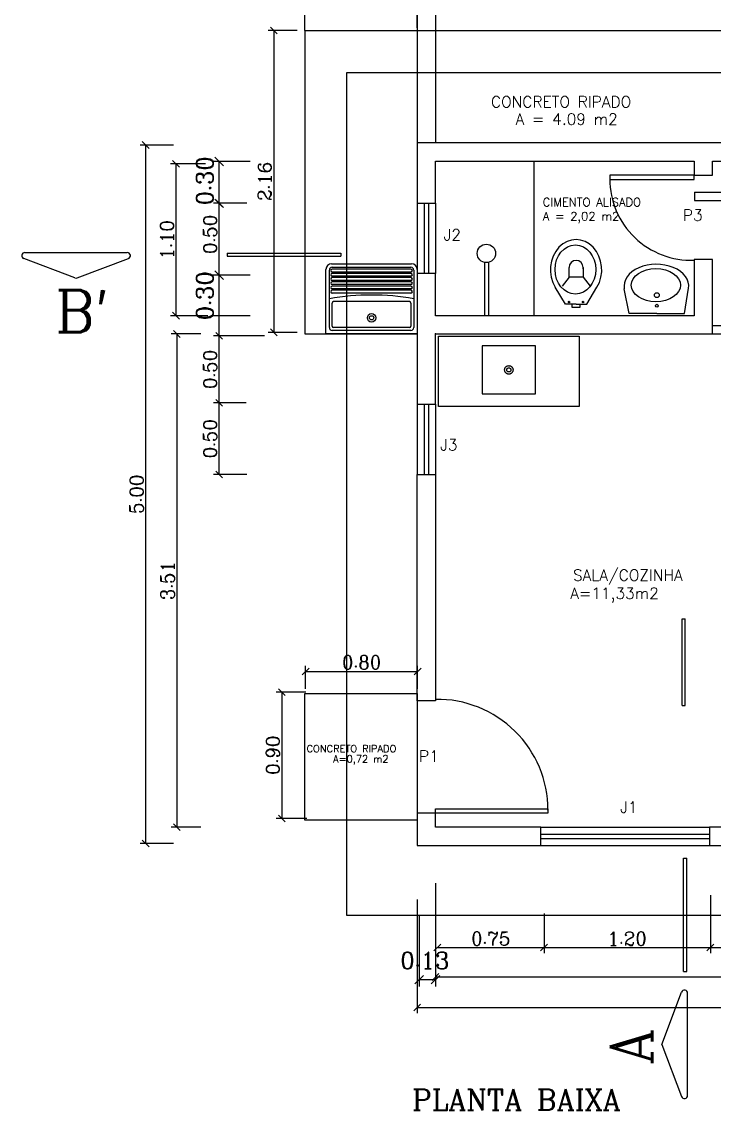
# Model space of a CAD drawing. Extents: x -43 to 70, y -5 to 23.
# Drawn here: x 37.5 to 42.43, y -5.11 to 2.64 of the extents above; entities that cross this region are included whole.
import ezdxf
from ezdxf.enums import TextEntityAlignment as Align

# ---------------------------------------------------------------- set-up
doc = ezdxf.new("R2010")
doc.units = 0
doc.header["$LTSCALE"] = 20
for name, pattern in [('BORDER2', [0.875, 0.25, -0.125, 0.25, -0.125, 0, -0.125]), ('DASHDOT', [1, 0.5, -0.25, 0, -0.25]), ('DASHED2', [0.375, 0.25, -0.125]), ('HIDDEN2', [0.1875, 0.125, -0.0625]), ('HIDDENX2', [0.75, 0.5, -0.25])]:
    doc.linetypes.add(name, pattern=pattern)
doc.layers.get('0').update_dxf_attribs({"color": 5, "linetype": 'CONTINUOUS'})
doc.layers.get('DEFPOINTS').update_dxf_attribs({"linetype": 'CONTINUOUS'})
for name, color, linetype in [('CAIXADÁGUA', 244, 'CONTINUOUS'), ('CALÇADA', 244, 'CONTINUOUS'), ('COTAS', 244, 'CONTINUOUS'), ('JANELA', 5, 'CONTINUOUS'), ('LOUÇA', 5, 'CONTINUOUS'), ('PAREDE', 7, 'CONTINUOUS'), ('PORTAS', 1, 'CONTINUOUS'), ('PROJPAR', 11, 'DASHED2'), ('PROJTELH', 30, 'HIDDEN2'), ('SETA', 3, 'CONTINUOUS'), ('TEXTO', 1, 'CONTINUOUS')]:
    doc.layers.add(name, color=color, linetype=linetype)
doc.styles.add('ROMANC', font='romanc')
doc.dimstyles.new('ISO-25', dxfattribs={"dimscale": 0.8, "dimtxt": 0.12, "dimasz": 0.06, "dimexe": 0.05, "dimexo": 0.5, "dimgap": 0.02, "dimtad": 1, "dimtoh": 1, "dimzin": 1, "dimtxsty": 'ROMANC', "dimblk1": 'OBLIQUE', "dimblk2": 'OBLIQUE', "dimsah": 1, "dimcen": 0.12, "dimclrd": 244, "dimclre": 244, "dimclrt": 244, "dimazin": 3, "dimtfac": 1, "dimtdec": 4, "dimtmove": 0, "dimatfit": 3, "dimtvp": 1, "dimtolj": 1, "dimtzin": 0})

# ---------------------------------------------------------------- blocks, each defined once
blk = doc.blocks.new('_OBLIQUE')
at = {"color": 0, "linetype": 'BYBLOCK'}
blk.add_line((-0.5, -0.5), (0.5, 0.5), dxfattribs=at)
blk = doc.blocks.new('*D49')
at = {"color": 244, "linetype": 'BYBLOCK'}
for p, q in [((41.216, -3.7057), (41.216, -3.9886)), ((40.4567, -3.9486), (41.216, -3.9486))]:
    blk.add_line(p, q, dxfattribs=at)
at = {"layer": 'DEFPOINTS', "color": 0, "linetype": 'BYBLOCK'}
for p in [(40.4567, -3.1757), (41.216, -3.3057), (41.216, -3.9486)]:
    blk.add_point(p, dxfattribs=at)
at = {"color": 244, "linetype": 'BYBLOCK', "xscale": 0.048, "yscale": 0.048, "zscale": 0.048, "rotation": 180}
blk.add_blockref('_OBLIQUE', (40.4567, -3.9486), dxfattribs=at)
at = {"color": 244, "linetype": 'BYBLOCK', "xscale": 0.048, "yscale": 0.048, "zscale": 0.048}
blk.add_blockref('_OBLIQUE', (41.216, -3.9486), dxfattribs=at)
at = {"color": 244, "linetype": 'BYBLOCK', "insert": (40.8364, -3.8846), "char_height": 0.096, "attachment_point": 5, "style": 'ROMANC'}
blk.add_mtext('\\A1;{0.75}', dxfattribs=at)
blk = doc.blocks.new('*D50')
at = {"color": 244, "linetype": 'BYBLOCK'}
for p, q in [((42.3992, -3.5757), (42.3992, -3.9886)), ((41.216, -3.9486), (42.3992, -3.9486))]:
    blk.add_line(p, q, dxfattribs=at)
at = {"layer": 'DEFPOINTS', "color": 0, "linetype": 'BYBLOCK'}
for p in [(42.3992, -3.1757), (41.216, -3.3057), (42.3992, -3.9486)]:
    blk.add_point(p, dxfattribs=at)
at = {"color": 244, "linetype": 'BYBLOCK', "xscale": 0.048, "yscale": 0.048, "zscale": 0.048, "rotation": 180}
blk.add_blockref('_OBLIQUE', (41.216, -3.9486), dxfattribs=at)
at = {"color": 244, "linetype": 'BYBLOCK', "xscale": 0.048, "yscale": 0.048, "zscale": 0.048}
blk.add_blockref('_OBLIQUE', (42.3992, -3.9486), dxfattribs=at)
at = {"color": 244, "linetype": 'BYBLOCK', "insert": (41.8076, -3.8846), "char_height": 0.096, "attachment_point": 5, "style": 'ROMANC'}
blk.add_mtext('\\A1;{1.20}', dxfattribs=at)
blk = doc.blocks.new('*D51')
at = {"color": 244, "linetype": 'BYBLOCK'}
for p, q in [((44.2435, -3.61), (44.2435, -3.9886)), ((42.3992, -3.9486), (44.2435, -3.9486))]:
    blk.add_line(p, q, dxfattribs=at)
at = {"layer": 'DEFPOINTS', "color": 0, "linetype": 'BYBLOCK'}
for p in [(42.3992, -3.1757), (44.2435, -3.21), (44.2435, -3.9486)]:
    blk.add_point(p, dxfattribs=at)
at = {"color": 244, "linetype": 'BYBLOCK', "xscale": 0.048, "yscale": 0.048, "zscale": 0.048, "rotation": 180}
blk.add_blockref('_OBLIQUE', (42.3992, -3.9486), dxfattribs=at)
at = {"color": 244, "linetype": 'BYBLOCK', "xscale": 0.048, "yscale": 0.048, "zscale": 0.048}
blk.add_blockref('_OBLIQUE', (44.2435, -3.9486), dxfattribs=at)
at = {"color": 244, "linetype": 'BYBLOCK', "insert": (43.3214, -3.8846), "char_height": 0.096, "attachment_point": 5, "style": 'ROMANC'}
blk.add_mtext('\\A1;1.84', dxfattribs=at)
blk = doc.blocks.new('*D54')
at = {"color": 244, "linetype": 'BYBLOCK'}
for p, q in [((40.444, -3.491), (40.444, -4.1976)), ((46.1703, -3.491), (46.1703, -4.1976)), ((40.444, -4.1576), (46.1703, -4.1576))]:
    blk.add_line(p, q, dxfattribs=at)
at = {"layer": 'DEFPOINTS', "color": 0, "linetype": 'BYBLOCK'}
for p in [(40.444, -3.091), (46.1703, -3.091), (46.1703, -4.1576)]:
    blk.add_point(p, dxfattribs=at)
at = {"color": 244, "linetype": 'BYBLOCK', "xscale": 0.048, "yscale": 0.048, "zscale": 0.048, "rotation": 180}
blk.add_blockref('_OBLIQUE', (40.444, -4.1576), dxfattribs=at)
at = {"color": 244, "linetype": 'BYBLOCK', "xscale": 0.048, "yscale": 0.048, "zscale": 0.048}
blk.add_blockref('_OBLIQUE', (46.1703, -4.1576), dxfattribs=at)
at = {"color": 244, "linetype": 'BYBLOCK', "insert": (43.3072, -4.0936), "char_height": 0.096, "attachment_point": 5, "style": 'ROMANC'}
blk.add_mtext('\\A1;{5.74}', dxfattribs=at)
blk = doc.blocks.new('*D55')
at = {"color": 244, "linetype": 'BYBLOCK'}
for p, q in [((40.314, -3.607), (40.314, -4.4141)), ((46.3023, -3.621), (46.3023, -4.4141)), ((40.314, -4.3741), (46.3023, -4.3741))]:
    blk.add_line(p, q, dxfattribs=at)
at = {"layer": 'DEFPOINTS', "color": 0, "linetype": 'BYBLOCK'}
for p in [(40.314, -3.207), (46.3023, -3.221), (46.3023, -4.3741)]:
    blk.add_point(p, dxfattribs=at)
at = {"color": 244, "linetype": 'BYBLOCK', "xscale": 0.048, "yscale": 0.048, "zscale": 0.048, "rotation": 180}
blk.add_blockref('_OBLIQUE', (40.314, -4.3741), dxfattribs=at)
at = {"color": 244, "linetype": 'BYBLOCK', "xscale": 0.048, "yscale": 0.048, "zscale": 0.048}
blk.add_blockref('_OBLIQUE', (46.3023, -4.3741), dxfattribs=at)
at = {"color": 244, "linetype": 'BYBLOCK', "insert": (43.3082, -4.3101), "char_height": 0.096, "attachment_point": 5, "style": 'ROMANC'}
blk.add_mtext('\\A1;{6.00}', dxfattribs=at)
blk = doc.blocks.new('*D56')
at = {"color": 244, "linetype": 'BYBLOCK'}
for p, q in [((39.5199, -2.1056), (39.5199, -1.9425)), ((39.5199, -1.9825), (40.3167, -1.9825)), ((40.3167, -2.1056), (40.3167, -1.9425))]:
    blk.add_line(p, q, dxfattribs=at)
at = {"layer": 'DEFPOINTS', "color": 0, "linetype": 'BYBLOCK'}
for p in [(40.3167, -1.9825), (39.5199, -2.5056), (40.3167, -2.5056)]:
    blk.add_point(p, dxfattribs=at)
at = {"color": 244, "linetype": 'BYBLOCK', "xscale": 0.048, "yscale": 0.048, "zscale": 0.048, "rotation": 180}
blk.add_blockref('_OBLIQUE', (39.5199, -1.9825), dxfattribs=at)
at = {"color": 244, "linetype": 'BYBLOCK', "xscale": 0.048, "yscale": 0.048, "zscale": 0.048}
blk.add_blockref('_OBLIQUE', (40.3167, -1.9825), dxfattribs=at)
at = {"color": 244, "linetype": 'BYBLOCK', "insert": (39.9183, -1.9185), "char_height": 0.096, "attachment_point": 5, "style": 'ROMANC'}
blk.add_mtext('\\A1;0.80', dxfattribs=at)
blk = doc.blocks.new('*D57')
at = {"color": 244, "linetype": 'BYBLOCK'}
for p, q in [((39.5203, -2.1296), (39.3106, -2.1296)), ((39.3506, -2.1296), (39.3506, -3.0292)), ((39.5276, -3.0292), (39.3106, -3.0292))]:
    blk.add_line(p, q, dxfattribs=at)
at = {"layer": 'DEFPOINTS', "color": 0, "linetype": 'BYBLOCK'}
for p in [(39.9203, -2.1296), (39.3506, -3.0292), (39.9276, -3.0292)]:
    blk.add_point(p, dxfattribs=at)
at = {"color": 244, "linetype": 'BYBLOCK', "xscale": 0.048, "yscale": 0.048, "zscale": 0.048}
for p, rotation in [((39.3506, -2.1296), 90), ((39.3506, -3.0292), 270)]:
    blk.add_blockref('_OBLIQUE', p, dxfattribs=dict(at, rotation=rotation))
at = {"color": 244, "linetype": 'BYBLOCK', "insert": (39.2866, -2.5794), "char_height": 0.096, "attachment_point": 5, "rotation": 90, "style": 'ROMANC'}
blk.add_mtext('\\A1;0.90', dxfattribs=at)
blk = doc.blocks.new('*D59')
at = {"color": 244, "linetype": 'BYBLOCK'}
for p, q in [((39.514, 2.5792), (39.514, 2.7936)), ((40.314, 2.5975), (40.314, 2.7936)), ((39.514, 2.7536), (40.314, 2.7536))]:
    blk.add_line(p, q, dxfattribs=at)
at = {"layer": 'DEFPOINTS', "color": 0, "linetype": 'BYBLOCK'}
for p in [(40.314, 2.7536), (39.514, 2.1792), (40.314, 2.1975)]:
    blk.add_point(p, dxfattribs=at)
at = {"color": 244, "linetype": 'BYBLOCK', "xscale": 0.048, "yscale": 0.048, "zscale": 0.048, "rotation": 180}
blk.add_blockref('_OBLIQUE', (39.514, 2.7536), dxfattribs=at)
at = {"color": 244, "linetype": 'BYBLOCK', "xscale": 0.048, "yscale": 0.048, "zscale": 0.048}
blk.add_blockref('_OBLIQUE', (40.314, 2.7536), dxfattribs=at)
at = {"color": 244, "linetype": 'BYBLOCK', "insert": (39.914, 2.8176), "char_height": 0.096, "attachment_point": 5, "style": 'ROMANC'}
blk.add_mtext('\\A1;0.80', dxfattribs=at)
blk = doc.blocks.new('*D60')
at = {"color": 244, "linetype": 'BYBLOCK'}
for p, q in [((39.4588, 2.579), (39.2532, 2.579)), ((39.2932, 2.579), (39.2932, 0.4305)), ((39.4588, 0.4305), (39.2532, 0.4305))]:
    blk.add_line(p, q, dxfattribs=at)
at = {"layer": 'DEFPOINTS', "color": 0, "linetype": 'BYBLOCK'}
for p in [(39.8588, 2.579), (39.2932, 0.4305), (39.8588, 0.4305)]:
    blk.add_point(p, dxfattribs=at)
at = {"color": 244, "linetype": 'BYBLOCK', "xscale": 0.048, "yscale": 0.048, "zscale": 0.048}
for p, rotation in [((39.2932, 2.579), 90), ((39.2932, 0.4305), 270)]:
    blk.add_blockref('_OBLIQUE', p, dxfattribs=dict(at, rotation=rotation))
at = {"color": 244, "linetype": 'BYBLOCK', "insert": (39.2292, 1.5048), "char_height": 0.096, "attachment_point": 5, "rotation": 90, "style": 'ROMANC'}
blk.add_mtext('\\A1;{2.16}', dxfattribs=at)
blk = doc.blocks.new('*D61')
at = {"color": 244, "linetype": 'BYBLOCK'}
for p, q in [((39.0961, -0.0719), (38.8645, -0.0719)), ((38.9045, -0.581), (38.9045, -0.0719)), ((39.1025, -0.581), (38.8645, -0.581))]:
    blk.add_line(p, q, dxfattribs=at)
at = {"layer": 'DEFPOINTS', "color": 0, "linetype": 'BYBLOCK'}
for p in [(38.9045, -0.0719), (39.4961, -0.0719), (39.5025, -0.581)]:
    blk.add_point(p, dxfattribs=at)
at = {"color": 244, "linetype": 'BYBLOCK', "xscale": 0.048, "yscale": 0.048, "zscale": 0.048}
for p, rotation in [((38.9045, -0.0719), 90), ((38.9045, -0.581), 270)]:
    blk.add_blockref('_OBLIQUE', p, dxfattribs=dict(at, rotation=rotation))
at = {"color": 244, "linetype": 'BYBLOCK', "insert": (38.8405, -0.3264), "char_height": 0.096, "attachment_point": 5, "rotation": 90, "style": 'ROMANC'}
blk.add_mtext('\\A1;{0.50}', dxfattribs=at)
blk = doc.blocks.new('*D62')
at = {"color": 244, "linetype": 'BYBLOCK'}
for p, q in [((39.2261, 0.4059), (38.8645, 0.4059)), ((38.9045, -0.0719), (38.9045, 0.4059))]:
    blk.add_line(p, q, dxfattribs=at)
at = {"layer": 'DEFPOINTS', "color": 0, "linetype": 'BYBLOCK'}
for p in [(38.9045, 0.4059), (39.6261, 0.4059), (39.4961, -0.0719)]:
    blk.add_point(p, dxfattribs=at)
at = {"color": 244, "linetype": 'BYBLOCK', "xscale": 0.048, "yscale": 0.048, "zscale": 0.048}
for p, rotation in [((38.9045, 0.4059), 90), ((38.9045, -0.0719), 270)]:
    blk.add_blockref('_OBLIQUE', p, dxfattribs=dict(at, rotation=rotation))
at = {"color": 244, "linetype": 'BYBLOCK', "insert": (38.8405, 0.167), "char_height": 0.096, "attachment_point": 5, "rotation": 90, "style": 'ROMANC'}
blk.add_mtext('\\A1;{0.50}', dxfattribs=at)
blk = doc.blocks.new('*D63')
at = {"color": 244, "linetype": 'BYBLOCK'}
for p, q in [((39.1025, 1.349), (38.8645, 1.349)), ((38.9045, 0.8377), (38.9045, 1.349))]:
    blk.add_line(p, q, dxfattribs=at)
at = {"layer": 'DEFPOINTS', "color": 0, "linetype": 'BYBLOCK'}
for p in [(38.9045, 1.349), (39.5025, 1.349), (39.6261, 0.8377)]:
    blk.add_point(p, dxfattribs=at)
at = {"color": 244, "linetype": 'BYBLOCK', "xscale": 0.048, "yscale": 0.048, "zscale": 0.048}
for p, rotation in [((38.9045, 1.349), 90), ((38.9045, 0.8377), 270)]:
    blk.add_blockref('_OBLIQUE', p, dxfattribs=dict(at, rotation=rotation))
at = {"color": 244, "linetype": 'BYBLOCK', "insert": (38.8405, 1.128), "char_height": 0.096, "attachment_point": 5, "rotation": 90, "style": 'ROMANC'}
blk.add_mtext('\\A1;{0.50}', dxfattribs=at)
blk = doc.blocks.new('*D64')
at = {"color": 244, "linetype": 'BYBLOCK'}
for p, q in [((38.8069, 1.6302), (38.5572, 1.6302)), ((38.5972, 1.6302), (38.5972, 0.549)), ((38.8251, 0.549), (38.5572, 0.549))]:
    blk.add_line(p, q, dxfattribs=at)
at = {"layer": 'DEFPOINTS', "color": 0, "linetype": 'BYBLOCK'}
for p in [(39.2069, 1.6302), (38.5972, 0.549), (39.2251, 0.549)]:
    blk.add_point(p, dxfattribs=at)
at = {"color": 244, "linetype": 'BYBLOCK', "xscale": 0.048, "yscale": 0.048, "zscale": 0.048}
for p, rotation in [((38.5972, 1.6302), 90), ((38.5972, 0.549), 270)]:
    blk.add_blockref('_OBLIQUE', p, dxfattribs=dict(at, rotation=rotation))
at = {"color": 244, "linetype": 'BYBLOCK', "insert": (38.5332, 1.0896), "char_height": 0.096, "attachment_point": 5, "rotation": 90, "style": 'ROMANC'}
blk.add_mtext('\\A1;{1.10}', dxfattribs=at)
blk = doc.blocks.new('*D65')
at = {"color": 244, "linetype": 'BYBLOCK'}
for p, q in [((38.7742, 0.419), (38.5627, 0.419)), ((38.6027, 0.419), (38.6027, -3.091)), ((38.7742, -3.091), (38.5627, -3.091))]:
    blk.add_line(p, q, dxfattribs=at)
at = {"layer": 'DEFPOINTS', "color": 0, "linetype": 'BYBLOCK'}
for p in [(39.1742, 0.419), (38.6027, -3.091), (39.1742, -3.091)]:
    blk.add_point(p, dxfattribs=at)
at = {"color": 244, "linetype": 'BYBLOCK', "xscale": 0.048, "yscale": 0.048, "zscale": 0.048}
for p, rotation in [((38.6027, 0.419), 90), ((38.6027, -3.091), 270)]:
    blk.add_blockref('_OBLIQUE', p, dxfattribs=dict(at, rotation=rotation))
at = {"color": 244, "linetype": 'BYBLOCK', "insert": (38.5387, -1.336), "char_height": 0.096, "attachment_point": 5, "rotation": 90, "style": 'ROMANC'}
blk.add_mtext('\\A1;3.51', dxfattribs=at)
blk = doc.blocks.new('*D66')
at = {"color": 244, "linetype": 'BYBLOCK'}
for p, q in [((38.5803, 1.7637), (38.3415, 1.7637)), ((38.3815, 1.7637), (38.3815, -3.207)), ((38.5803, -3.207), (38.3415, -3.207))]:
    blk.add_line(p, q, dxfattribs=at)
at = {"layer": 'DEFPOINTS', "color": 0, "linetype": 'BYBLOCK'}
for p in [(38.9803, 1.7637), (38.3815, -3.207), (38.9803, -3.207)]:
    blk.add_point(p, dxfattribs=at)
at = {"color": 244, "linetype": 'BYBLOCK', "xscale": 0.048, "yscale": 0.048, "zscale": 0.048}
for p, rotation in [((38.3815, 1.7637), 90), ((38.3815, -3.207), 270)]:
    blk.add_blockref('_OBLIQUE', p, dxfattribs=dict(at, rotation=rotation))
at = {"color": 244, "linetype": 'BYBLOCK', "insert": (38.3175, -0.7217), "char_height": 0.096, "attachment_point": 5, "rotation": 90, "style": 'ROMANC'}
blk.add_mtext('\\A1;{5.00}', dxfattribs=at)

msp = doc.modelspace()

# ---------------------------------------------------------------- linework, layer by layer
at = {"color": 244, "linetype": 'BYBLOCK'}
for p, q in [((39.1261, 1.6462), (38.8545, 1.6462)), ((38.9045, 1.349), (38.9045, 1.6462)), ((39.1261, 0.8377), (38.8545, 0.8377)), ((38.9045, 0.549), (38.9045, 0.8377)), ((39.1261, 0.549), (38.8545, 0.549)), ((38.9045, 0.4059), (38.9045, 0.549)), ((40.314, -1.941), (40.314, -1.8697)), ((40.444, -3.5846), (40.444, -4.2265)), ((40.3273, -3.721), (40.3273, -4.2265)), ((40.4567, -3.9486), (40.9224, -3.9486)), ((40.3273, -4.1765), (40.444, -4.1765))]:
    msp.add_line(p, q, dxfattribs=at)
at = {"layer": 'CAIXADÁGUA', "linetype": 'BORDER2'}
for p, q in [((42.414, 0.479), (46.184, 0.479)), ((42.414, 0.419), (46.184, 0.419))]:
    msp.add_line(p, q, dxfattribs=at)
at = {"layer": 'CALÇADA', "color": 244}
for p, q in [((39.514, 2.579), (43.314, 2.579)), ((39.514, 0.419), (40.314, 0.419))]:
    msp.add_line(p, q, dxfattribs=at)
at = {"layer": 'CALÇADA'}
for p, q in [((43.314, 1.779), (42.414, 1.779)), ((39.514, -3.041), (39.514, -2.141)), ((39.514, -2.141), (40.314, -2.141)), ((40.314, -2.141), (40.314, -3.041)), ((40.314, -3.041), (39.514, -3.041))]:
    msp.add_line(p, q, dxfattribs=at)
at = {"layer": 'COTAS'}
for p, q in [((41.144, 1.649), (41.144, 0.549)), ((40.314, -2.191), (40.314, -2.991))]:
    msp.add_line(p, q, dxfattribs=at)
at = {"layer": 'DEFPOINTS', "color": 0, "linetype": 'BYBLOCK'}
for p in [(40.314, 1.779), (40.314, 1.779), (40.3364, 1.779), (40.3452, 1.779), (38.9045, 1.6462), (40.444, 1.649), (40.444, 1.649), (40.444, 1.649), (40.444, 1.649), (40.444, 1.6462), (42.284, 1.649), (42.284, 1.649), (42.414, 1.649), (42.414, 1.649), (40.314, 1.349), (40.314, 1.349), (40.3204, 1.349), (38.9045, 0.8377), (40.3452, 0.849), (40.3452, 0.849), (40.444, 0.8377), (40.444, 0.549), (40.444, 0.549), (40.444, 0.549), (40.444, 0.549), (40.444, 0.549), (40.444, 0.4059), (40.3177, -0.081), (40.3177, -0.081), (40.314, -0.5774), (40.314, -2.0697), (39.514, -2.141), (39.514, -2.141), (40.314, -2.141), (39.514, -3.041), (40.444, -3.0846), (40.444, -3.091), (40.4473, -3.091), (40.4861, -3.091), (40.314, -3.221), (40.314, -3.221), (40.314, -3.221), (40.3273, -3.221), (40.444, -4.1765)]:
    msp.add_point(p, dxfattribs=at)
at = {"layer": 'DEFPOINTS', "color": 0, "linetype": 'CONTINUOUS'}
msp.add_point((39.7225, 0.549), dxfattribs=at)
at = {"layer": 'JANELA', "color": 1}
for p, q in [((40.314, 1.349), (40.314, 0.849)), ((40.444, 1.349), (40.444, 0.849)), ((40.314, -0.081), (40.314, -0.581)), ((40.444, -0.081), (40.444, -0.581)), ((41.194, -3.091), (42.394, -3.091)), ((41.194, -3.221), (42.394, -3.221))]:
    msp.add_line(p, q, dxfattribs=at)
at = {"layer": 'JANELA'}
for p, q in [((40.364, 1.349), (40.364, 0.849)), ((40.394, 1.349), (40.394, 0.849)), ((40.364, -0.081), (40.364, -0.581)), ((40.394, -0.081), (40.394, -0.581)), ((41.194, -3.141), (42.394, -3.141)), ((41.194, -3.171), (42.394, -3.171))]:
    msp.add_line(p, q, dxfattribs=at)
at = {"layer": 'LOUÇA', "color": 244}
for p, q in [((41.444, 0.9427), (41.444, 0.9427)), ((40.794, 0.549), (40.794, 0.9276)), ((40.824, 0.549), (40.824, 0.929)), ((41.394, 0.8227), (41.394, 0.8927)), ((41.494, 0.8927), (41.494, 0.8227)), ((41.494, 0.8827), (41.494, 0.8927)), ((41.394, 0.8227), (41.344, 0.7602)), ((41.444, 0.8227), (41.394, 0.8227)), ((41.494, 0.8227), (41.444, 0.8227)), ((41.494, 0.8227), (41.544, 0.7602)), ((41.368, 0.6307), (41.2953, 0.751)), ((41.52, 0.6307), (41.5927, 0.751)), ((41.8209, 0.5651), (41.7872, 0.7401)), ((42.2159, 0.5651), (42.244, 0.7438)), ((41.444, 0.6307), (41.368, 0.6307)), ((41.414, 0.6307), (41.414, 0.6107)), ((41.444, 0.6307), (41.52, 0.6307)), ((41.474, 0.6107), (41.474, 0.6307)), ((41.414, 0.6107), (41.474, 0.6107)), ((42.0184, 0.5651), (41.8209, 0.5651)), ((42.0184, 0.5651), (42.2159, 0.5651))]:
    msp.add_line(p, q, dxfattribs=at)
at = {"layer": 'LOUÇA', "color": 30, "linetype": 'CONTINUOUS', "ltscale": 2.5}
for p, q in [((39.664, 0.419), (39.664, 0.879)), ((39.689, 0.464), (39.689, 0.874)), ((39.704, 0.919), (40.274, 0.919)), ((39.709, 0.894), (40.269, 0.894)), ((40.269, 0.8799), (39.709, 0.8799)), ((40.269, 0.8599), (39.709, 0.8599)), ((40.289, 0.874), (40.289, 0.464)), ((39.689, 0.8299), (39.6888, 0.8299)), ((39.689, 0.8199), (39.6888, 0.8199)), ((39.689, 0.7999), (39.6888, 0.7999)), ((40.269, 0.8299), (39.709, 0.8299)), ((40.269, 0.8199), (39.709, 0.8199)), ((40.269, 0.7999), (39.709, 0.7999)), ((40.269, 0.7899), (39.709, 0.7899)), ((39.689, 0.7699), (39.6888, 0.7699)), ((39.689, 0.7599), (39.6888, 0.7599)), ((39.689, 0.7399), (39.6888, 0.7399)), ((39.689, 0.7299), (39.6888, 0.7299)), ((39.689, 0.7099), (39.6888, 0.7099)), ((40.269, 0.7699), (39.709, 0.7699)), ((40.269, 0.7599), (39.709, 0.7599)), ((40.269, 0.7399), (39.709, 0.7399)), ((40.269, 0.7299), (39.709, 0.7299)), ((40.269, 0.7099), (39.709, 0.7099)), ((39.709, 0.474), (39.709, 0.639)), ((40.259, 0.649), (39.719, 0.649)), ((40.269, 0.639), (40.269, 0.474)), ((40.269, 0.444), (39.709, 0.444)), ((40.259, 0.464), (39.719, 0.464))]:
    msp.add_line(p, q, dxfattribs=at)
at = {"layer": 'LOUÇA', "color": 30, "linetype": 'CONTINUOUS'}
for p, q in [((39.6899, 0.8799), (39.6888, 0.8799)), ((40.289, 0.8799), (40.2882, 0.8799)), ((40.314, 0.879), (40.314, 0.419)), ((40.269, 0.8499), (39.709, 0.8499)), ((40.314, 0.419), (39.664, 0.419))]:
    msp.add_line(p, q, dxfattribs=at)
at = {"layer": 'LOUÇA', "linetype": 'CONTINUOUS'}
for p, q in [((39.689, 0.8599), (39.6888, 0.8599)), ((39.689, 0.8499), (39.6888, 0.8499))]:
    msp.add_line(p, q, dxfattribs=at)
at = {"layer": 'LOUÇA', "color": 30, "linetype": 'HIDDEN2'}
msp.add_line((40.444, -0.081), (40.444, 0.419), dxfattribs=at)
at = {"layer": 'LOUÇA', "color": 30, "linetype": 'HIDDEN2', "ltscale": 0.6}
for p, q in [((40.4655, -0.0966), (40.4655, 0.4034)), ((40.4655, 0.4034), (41.4655, 0.4034)), ((41.4655, 0.4034), (41.4655, -0.0966)), ((40.7755, 0.3334), (40.7755, -0.0066)), ((40.9655, 0.3334), (40.7755, 0.3334)), ((41.1555, 0.3334), (40.9655, 0.3334)), ((41.1555, -0.0066), (41.1555, 0.3334)), ((40.7755, -0.0066), (41.1555, -0.0066)), ((41.4655, -0.0966), (40.4655, -0.0966))]:
    msp.add_line(p, q, dxfattribs=at)
at = {"layer": 'LOUÇA', "color": 244}
for centre, radius in [((40.8059, 0.9922), 0.0657), ((42.0184, 0.6951), 0.0175), ((41.394, 0.6463), 0.005), ((41.494, 0.6463), 0.005), ((42.0184, 0.6201), 0.01)]:
    msp.add_circle(centre, radius, dxfattribs=at)
at = {"layer": 'LOUÇA', "color": 30, "linetype": 'CONTINUOUS'}
msp.add_circle((39.989, 0.534), 0.03, dxfattribs=at)
at = {"layer": 'LOUÇA', "color": 30, "linetype": 'CONTINUOUS', "ltscale": 2.5}
msp.add_circle((39.989, 0.534), 0.015, dxfattribs=at)
at = {"layer": 'LOUÇA', "color": 30, "linetype": 'HIDDEN2', "ltscale": 0.6}
for radius in [0.03, 0.015]:
    msp.add_circle((40.9655, 0.1634), radius, dxfattribs=at)
at = {"layer": 'LOUÇA', "color": 244}
for start, end in [(90, 180), (0, 90)]:
    msp.add_arc((41.444, 0.8927), 0.05, start, end, dxfattribs=at)
at = {"layer": 'LOUÇA', "color": 30, "linetype": 'CONTINUOUS', "ltscale": 2.5}
for centre, radius, start, end in [((39.704, 0.879), 0.04, 90, 180), ((40.269, 0.874), 0.02, 0, 90), ((40.274, 0.879), 0.04, 0, 90), ((39.709, 0.8399), 0.01, 90, 270), ((39.709, 0.8099), 0.01, 90, 270), ((39.709, 0.7799), 0.01, 90, 270), ((39.709, 0.7499), 0.01, 90, 270), ((39.709, 0.7199), 0.01, 90, 270), ((39.989, -0.9783), 1.6745, 79.67913, 100.32087), ((40.259, 0.639), 0.01, 0, 90)]:
    msp.add_arc(centre, radius, start, end, dxfattribs=at)
at = {"layer": 'LOUÇA', "color": 30, "linetype": 'CONTINUOUS'}
for centre, radius, start, end in [((39.709, 0.874), 0.02, 90, 180), ((39.709, 0.8699), 0.01, 90, 270), ((40.269, 0.8699), 0.01, 270, 90), ((40.269, 0.8399), 0.01, 270, 90), ((40.269, 0.8099), 0.01, 270, 90), ((40.269, 0.7799), 0.01, 270, 90), ((40.269, 0.7499), 0.01, 270, 90), ((40.269, 0.7199), 0.01, 270, 90), ((39.719, 0.639), 0.01, 90, 180), ((39.719, 0.474), 0.01, 180, 270), ((40.259, 0.474), 0.01, 270, 0), ((39.709, 0.464), 0.02, 180, 270), ((40.269, 0.464), 0.02, 270, 0)]:
    msp.add_arc(centre, radius, start, end, dxfattribs=at)
at = {"layer": 'LOUÇA', "color": 244}
for centre, major_axis, ratio, start_param, end_param in [((41.444, 0.8757), (0, 0.215), 0.848837, -2.189281, 2.189281), ((42.0153, 0.7601), (-0.23, 0), 0.673913, 3.035992, 6.412243)]:
    msp.add_ellipse(centre, major_axis=major_axis, ratio=ratio, start_param=start_param, end_param=end_param, dxfattribs=at)
for centre, major_axis, ratio in [((41.4392, 0.8774), (0, 0.175), 0.828571), ((42.0121, 0.7663), (-0.175, 0), 0.671429)]:
    msp.add_ellipse(centre, major_axis=major_axis, ratio=ratio, dxfattribs=at)
at = {"layer": 'LOUÇA', "color": 30, "linetype": 'HIDDEN2'}
msp.add_point((40.444, 0.419), dxfattribs=at)
msp.add_point((40.444, 0.419), dxfattribs=at)
msp.add_point((40.444, 0.419), dxfattribs=at)
msp.add_point((40.444, 0.419), dxfattribs=at)
msp.add_point((40.444, 0.419), dxfattribs=at)
msp.add_point((40.444, 0.419), dxfattribs=at)
msp.add_point((40.444, 0.419), dxfattribs=at)
msp.add_point((40.444, 0.419), dxfattribs=at)
at = {"layer": 'PAREDE', "color": 244}
msp.add_line((39.514, 2.579), (39.514, 0.419), dxfattribs=at)
at = {"layer": 'PAREDE'}
for p, q in [((42.514, 1.779), (40.314, 1.779)), ((40.314, 1.779), (40.314, 1.349)), ((40.444, 1.349), (40.444, 1.649)), ((40.444, 1.649), (42.284, 1.649)), ((42.284, 1.649), (42.284, 1.549)), ((42.414, 1.549), (42.414, 1.649)), ((42.414, 1.649), (42.514, 1.649)), ((42.284, 1.549), (42.414, 1.549)), ((40.314, 1.349), (40.444, 1.349)), ((42.414, 0.949), (42.284, 0.949)), ((42.284, 0.949), (42.284, 0.549)), ((42.414, 0.419), (42.414, 0.949)), ((40.444, 0.849), (40.314, 0.849)), ((40.444, 0.549), (40.444, 0.849)), ((42.284, 0.549), (40.444, 0.549)), ((40.444, 0.419), (42.414, 0.419)), ((40.314, -0.081), (40.444, -0.081)), ((40.314, -2.191), (40.314, -0.581)), ((40.314, -0.581), (40.444, -0.581)), ((40.444, -0.581), (40.444, -2.191)), ((40.444, -2.191), (40.314, -2.191)), ((40.444, -2.991), (40.314, -2.991)), ((40.314, -2.991), (40.314, -3.221)), ((40.444, -3.091), (40.444, -2.991)), ((41.194, -3.091), (40.444, -3.091)), ((41.194, -3.221), (41.194, -3.091)), ((44.234, -3.091), (42.394, -3.091)), ((42.394, -3.091), (42.394, -3.221)), ((40.314, -3.221), (41.194, -3.221)), ((42.394, -3.221), (44.234, -3.221))]:
    msp.add_line(p, q, dxfattribs=at)
at = {"layer": 'PAREDE', "color": 244, "linetype": 'BORDER2'}
for p, q in [((42.2863, 1.429), (46.184, 1.429)), ((42.2863, 1.369), (46.184, 1.369))]:
    msp.add_line(p, q, dxfattribs=at)
at = {"layer": 'PAREDE', "color": 7, "linetype": 'DASHDOT'}
for p, q in [((40.314, 0.849), (40.314, -0.081)), ((40.444, -0.081), (40.444, 0.419))]:
    msp.add_line(p, q, dxfattribs=at)
at = {"layer": 'PORTAS'}
for p, q in [((42.284, 1.549), (41.684, 1.549)), ((41.684, 1.549), (41.684, 1.519)), ((41.684, 1.519), (42.284, 1.519)), ((42.284, 1.519), (42.284, 1.549)), ((40.444, -2.961), (41.244, -2.961)), ((40.444, -2.991), (40.444, -2.961)), ((41.244, -2.991), (40.444, -2.991)), ((41.244, -2.961), (41.244, -2.991))]:
    msp.add_line(p, q, dxfattribs=at)
at = {"layer": 'PROJPAR', "color": 30, "linetype": 'HIDDEN2', "ltscale": 2.5}
for p, q in [((40.314, 6.649), (40.314, 1.779)), ((40.444, 5.159), (40.444, 1.779))]:
    msp.add_line(p, q, dxfattribs=at)
at = {"layer": 'PROJTELH', "linetype": 'HIDDENX2', "ltscale": 0.8}
for p, q in [((39.814, 2.279), (46.814, 2.279)), ((39.814, -3.721), (39.814, 2.279)), ((46.814, -3.721), (39.814, -3.721))]:
    msp.add_line(p, q, dxfattribs=at)
at = {"layer": 'SETA', "color": 3, "linetype": 'CONTINUOUS'}
for p, q in [((37.8787, 0.8182), (37.5148, 0.955)), ((37.5227, 0.9986), (38.2506, 0.9986)), ((37.8946, 0.8182), (38.2585, 0.955)), ((38.9617, 0.9948), (39.7697, 0.9948)), ((38.9617, 0.9723), (39.7697, 0.9723)), ((39.7697, 0.9948), (39.7697, 0.9723)), ((42.1986, -2.2263), (42.1986, -1.6081)), ((42.1986, -1.6081), (42.2211, -1.6081)), ((42.2211, -2.2263), (42.2211, -1.6081)), ((42.209, -4.1191), (42.209, -3.3111)), ((42.209, -3.3111), (42.2315, -3.3111)), ((42.2315, -4.1191), (42.2315, -3.3111)), ((42.0543, -4.6372), (42.1941, -4.2654)), ((42.2377, -5.0012), (42.2377, -4.2733)), ((42.0543, -4.6372), (42.1941, -5.0091))]:
    msp.add_line(p, q, dxfattribs=at)
at = {"layer": 'SETA', "color": 3}
for p, q in [((38.9617, 0.9948), (38.9617, 0.9723)), ((42.1986, -2.2263), (42.2211, -2.2263)), ((42.209, -4.1191), (42.2315, -4.1191))]:
    msp.add_line(p, q, dxfattribs=at)
at = {"layer": 'SETA', "color": 3, "linetype": 'CONTINUOUS'}
for centre, start, end in [((37.5227, 0.9761), 90, 249.39862), ((38.2506, 0.9761), 290.60138, 90), ((37.8866, 0.8393), 249.39862, 290.60138), ((37.8866, 0.8393), 249.39862, 290.60138), ((42.2152, -4.2733), 0, 159.39862), ((42.2152, -5.0012), 200.60138, 0)]:
    msp.add_arc(centre, 0.0225, start, end, dxfattribs=at)
at = {"layer": 'TEXTO', "color": 244, "linetype": 'BORDER2'}
msp.add_line((42.2863, 1.429), (42.2863, 1.369), dxfattribs=at)
at = {"layer": 'TEXTO', "color": 30, "linetype": 'CONTINUOUS'}
for centre, radius, start, end in [((42.2615, 1.5214), 0.5774, 180, 272.23911), ((40.4562, -2.9693), 0.7879, 0, 90.88201)]:
    msp.add_arc(centre, radius, start, end, dxfattribs=at)

# ---------------------------------------------------------------- block references
at = {"color": 244, "linetype": 'BYBLOCK', "xscale": 0.06, "yscale": 0.06, "zscale": 0.06}
for p, rotation in [((38.9045, 1.6462), 90), ((38.9045, 1.349), 270), ((38.9045, 0.8377), 90), ((40.3273, -4.1765), 180)]:
    msp.add_blockref('_OBLIQUE', p, dxfattribs=dict(at, rotation=rotation))
msp.add_blockref('_OBLIQUE', (40.444, -4.1765), dxfattribs=at)

# ---------------------------------------------------------------- texts
at = {"color": 244, "linetype": 'BYBLOCK', "char_height": 0.12, "attachment_point": 4, "rotation": 90, "style": 'ROMANC'}
for s, insert in [('\\A1;0.30', (38.8026, 1.3341)), ('{0.30}', (38.8024, 0.5166))]:
    msp.add_mtext(s, dxfattribs=dict(at, insert=insert))
at = {"color": 244, "linetype": 'BYBLOCK', "insert": (40.3676, -4.04), "char_height": 0.12, "attachment_point": 5, "style": 'ROMANC'}
msp.add_mtext('{0.13}', dxfattribs=at)
at = {"layer": 'COTAS', "color": 1, "linetype": 'CONTINUOUS', "style": 'ROMANC'}
for s, p in [('SALA/COZINHA', (41.4216, -1.3377)), ('      A=11,33m2', (41.0443, -1.4668))]:
    msp.add_text(s, height=0.08, dxfattribs=at).set_placement(p)
at = {"layer": 'SETA', "color": 3, "linetype": 'CONTINUOUS', "style": 'ROMANC'}
msp.add_text("B'", height=0.3, dxfattribs=at).set_placement((37.7377, 0.4317))
msp.add_text('A', height=0.3, rotation=90, dxfattribs=at).set_placement((41.9851, -4.783))
at = {"layer": 'TEXTO', "color": 1, "linetype": 'CONTINUOUS', "style": 'ROMANC'}
for height, p in [(0.08, (40.8385, 2.031)), (0.0512, (39.5266, -2.5582))]:
    msp.add_text('CONCRETO RIPADO', height=height, dxfattribs=at).set_placement(p)
for s, height, p in [('A = 4.09 m2', 0.08, (41.3769, 1.9083)), ('P3', 0.08, (42.2743, 1.2248)), ('J2', 0.08, (40.5632, 1.0841)), ('J3', 0.08, (40.5388, -0.4099)), ('P1', 0.08, (40.3969, -2.6256)), ('A=0,72 m2', 0.0512, (39.9123, -2.6308)), ('J1', 0.08, (41.8194, -2.9894))]:
    msp.add_text(s, height=height, dxfattribs=at).set_placement(p, align=Align.CENTER)
at = {"layer": 'TEXTO', "color": 5, "linetype": 'CONTINUOUS', "style": 'ROMANC'}
msp.add_text('PLANTA BAIXA', height=0.15, dxfattribs=at).set_placement((40.2764, -5.106))
at = {"layer": 'TEXTO', "color": 1, "linetype": 'CONTINUOUS', "insert": (41.207, 1.2087), "char_height": 0.06, "attachment_point": 7, "style": 'ROMANC'}
msp.add_mtext('{CIMENTO ALISADO}\\P{A = 2,02 m2}', dxfattribs=at)

# ---------------------------------------------------------------- dimensions: what is measured, and where the dimension line sits
at = {"layer": 'TEXTO', "color": 30, "linetype": 'CONTINUOUS'}
for base, p1, p2, override, picture, middle in [((40.314, 2.7536), (39.514, 2.1792), (40.314, 2.1975), {"dimexe": 0.05, "dimexo": 0.5, "dimtoh": 0, "dimtxsty": 'ROMANC', "dimblk1": 'OBLIQUE', "dimblk2": 'OBLIQUE', "dimsah": 1}, '*D59', (39.914, 2.8176)), ((40.3167, -1.9825), (39.5199, -2.5056), (40.3167, -2.5056), {"dimexe": 0.05, "dimexo": 0.5, "dimtoh": 0, "dimtxsty": 'ROMANC', "dimblk1": 'OBLIQUE', "dimblk2": 'OBLIQUE', "dimsah": 1}, '*D56', (39.9183, -1.9185)), ((44.2435, -3.9486), (42.3992, -3.1757), (44.2435, -3.21), {"dimexe": 0.05, "dimexo": 0.5, "dimtoh": 0, "dimtxsty": 'ROMANC', "dimblk1": 'OBLIQUE', "dimblk2": 'OBLIQUE', "dimsah": 1, "dimse1": 1}, '*D51', (43.3214, -3.8846))]:
    dim = msp.add_linear_dim(base=base, p1=p1, p2=p2, dimstyle='ISO-25', override=override, dxfattribs=at)
    dim.commit()
    dim.dimension.update_dxf_attribs({"geometry": picture, "text_midpoint": middle})
for base, p1, p2, text, override, picture, middle in [((39.2932, 0.4305), (39.8588, 2.579), (39.8588, 0.4305), '{2.16}', {"dimexe": 0.05, "dimexo": 0.5, "dimtoh": 0, "dimtxsty": 'ROMANC', "dimblk1": 'OBLIQUE', "dimblk2": 'OBLIQUE', "dimsah": 1}, '*D60', (39.2292, 1.5048)), ((38.3815, -3.207), (38.9803, 1.7637), (38.9803, -3.207), '{5.00}', {"dimexe": 0.05, "dimexo": 0.5, "dimtoh": 0, "dimtxsty": 'ROMANC', "dimblk1": 'OBLIQUE', "dimblk2": 'OBLIQUE', "dimsah": 1}, '*D66', (38.3175, -0.7217)), ((38.5972, 0.549), (39.2069, 1.6302), (39.2251, 0.549), '{1.10}', {"dimexe": 0.05, "dimexo": 0.5, "dimtoh": 0, "dimtxsty": 'ROMANC', "dimblk1": 'OBLIQUE', "dimblk2": 'OBLIQUE', "dimsah": 1}, '*D64', (38.5332, 1.0896)), ((38.9045, 0.4059), (39.4961, -0.0719), (39.6261, 0.4059), '{0.50}', {"dimexe": 0.05, "dimexo": 0.5, "dimtoh": 0, "dimtxsty": 'ROMANC', "dimblk1": 'OBLIQUE', "dimblk2": 'OBLIQUE', "dimsah": 1, "dimse1": 1}, '*D62', (38.8405, 0.167)), ((38.9045, -0.0719), (39.5025, -0.581), (39.4961, -0.0719), '{0.50}', {"dimexe": 0.05, "dimexo": 0.5, "dimtoh": 0, "dimtxsty": 'ROMANC', "dimblk1": 'OBLIQUE', "dimblk2": 'OBLIQUE', "dimsah": 1}, '*D61', (38.8405, -0.3264))]:
    dim = msp.add_linear_dim(base=base, p1=p1, p2=p2, angle=90, text=text, dimstyle='ISO-25', override=override, dxfattribs=at)
    dim.commit()
    dim.dimension.update_dxf_attribs({"geometry": picture, "text_midpoint": middle})
dim = msp.add_linear_dim(base=(38.9045, 1.349), p1=(39.6261, 0.8377), p2=(39.5025, 1.349), angle=90, text='{0.50}', dimstyle='ISO-25', override={"dimexe": 0.05, "dimexo": 0.5, "dimtoh": 0, "dimtxsty": 'ROMANC', "dimblk1": 'OBLIQUE', "dimblk2": 'OBLIQUE', "dimsah": 1, "dimse1": 1}, dxfattribs=at)
dim.commit()
dim.dimension.update_dxf_attribs({"geometry": '*D63', "text_midpoint": (38.9045, 1.128), "dimtype": 160})
for base, p1, p2, picture, middle in [((38.6027, -3.091), (39.1742, 0.419), (39.1742, -3.091), '*D65', (38.5387, -1.336)), ((39.3506, -3.0292), (39.9203, -2.1296), (39.9276, -3.0292), '*D57', (39.2866, -2.5794))]:
    dim = msp.add_linear_dim(base=base, p1=p1, p2=p2, angle=90, dimstyle='ISO-25', override={"dimexe": 0.05, "dimexo": 0.5, "dimtoh": 0, "dimtxsty": 'ROMANC', "dimblk1": 'OBLIQUE', "dimblk2": 'OBLIQUE', "dimsah": 1}, dxfattribs=at)
    dim.commit()
    dim.dimension.update_dxf_attribs({"geometry": picture, "text_midpoint": middle})
for base, p1, p2, text, override, picture, middle in [((46.1703, -4.1576), (40.444, -3.091), (46.1703, -3.091), '{5.74}', {"dimexe": 0.05, "dimexo": 0.5, "dimtoh": 0, "dimtxsty": 'ROMANC', "dimblk1": 'OBLIQUE', "dimblk2": 'OBLIQUE', "dimsah": 1}, '*D54', (43.3072, -4.0936)), ((41.216, -3.9486), (40.4567, -3.1757), (41.216, -3.3057), '{0.75}', {"dimexe": 0.05, "dimexo": 0.5, "dimtoh": 0, "dimtxsty": 'ROMANC', "dimblk1": 'OBLIQUE', "dimblk2": 'OBLIQUE', "dimsah": 1, "dimse1": 1}, '*D49', (40.8364, -3.8846)), ((42.3992, -3.9486), (41.216, -3.3057), (42.3992, -3.1757), '{1.20}', {"dimexe": 0.05, "dimexo": 0.5, "dimtoh": 0, "dimtxsty": 'ROMANC', "dimblk1": 'OBLIQUE', "dimblk2": 'OBLIQUE', "dimsah": 1, "dimse1": 1}, '*D50', (41.8076, -3.8846)), ((46.3023, -4.3741), (40.314, -3.207), (46.3023, -3.221), '{6.00}', {"dimexe": 0.05, "dimexo": 0.5, "dimtoh": 0, "dimtxsty": 'ROMANC', "dimblk1": 'OBLIQUE', "dimblk2": 'OBLIQUE', "dimsah": 1}, '*D55', (43.3082, -4.3101))]:
    dim = msp.add_linear_dim(base=base, p1=p1, p2=p2, text=text, dimstyle='ISO-25', override=override, dxfattribs=at)
    dim.commit()
    dim.dimension.update_dxf_attribs({"geometry": picture, "text_midpoint": middle})

doc.saveas('drawing.dxf')
